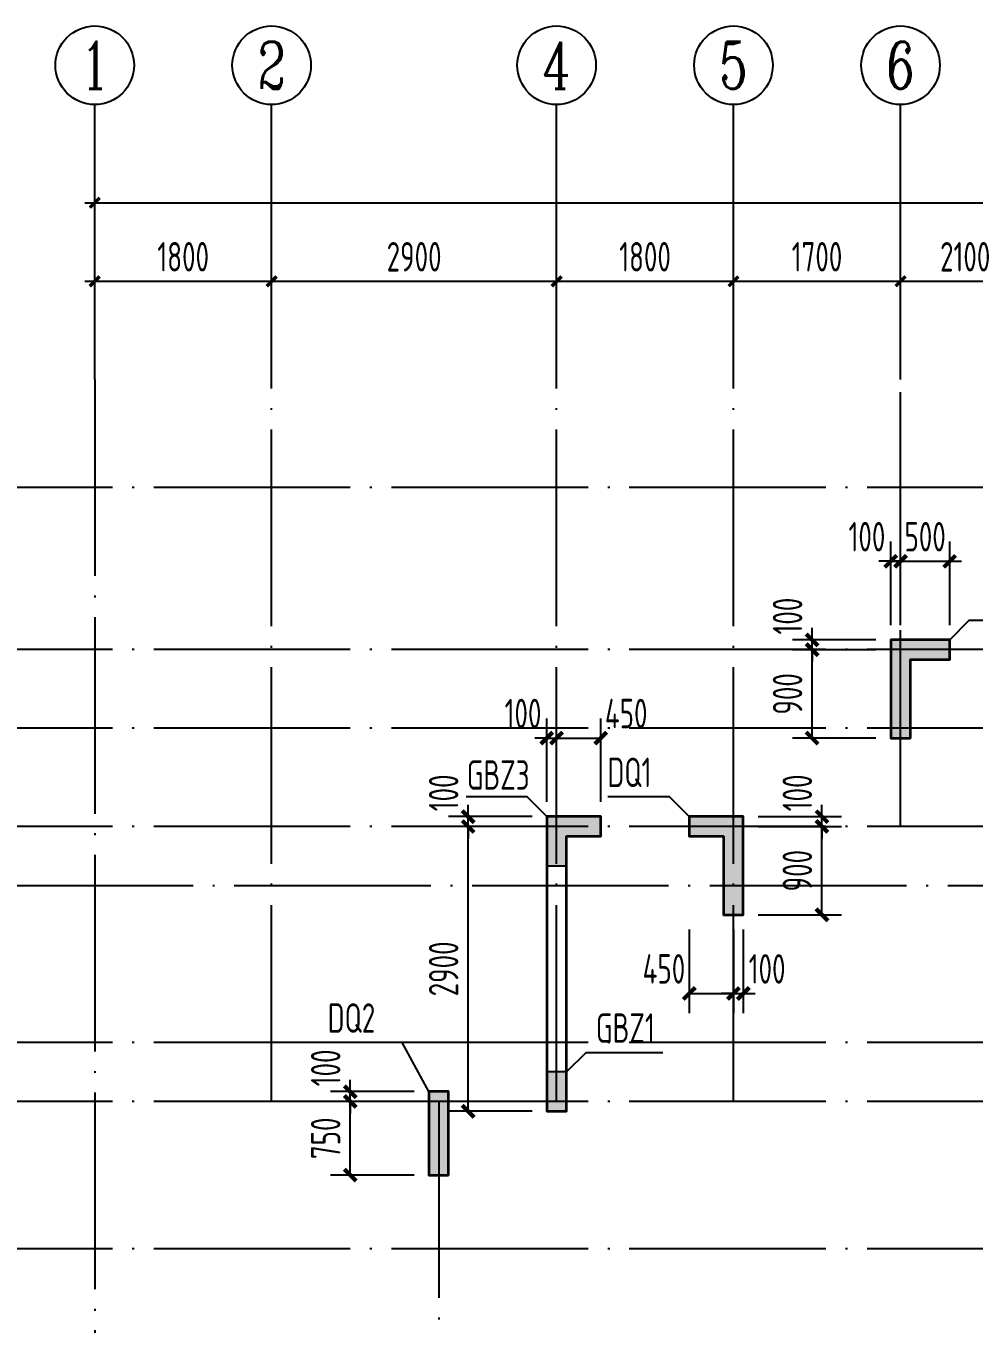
# Model space of a CAD drawing. Extents: x -1712635 to -854203, y -534641 to -21985.
# Drawn here: x -1362590 to -1352942, y -357850 to -344634 of the extents above; entities that cross this region are included whole.
import ezdxf
from ezdxf.enums import TextEntityAlignment as Align

# ---------------------------------------------------------------- set-up
doc = ezdxf.new("R2010")
doc.units = 0
doc.header["$LTSCALE"] = 1000
doc.linetypes.add('DOTE', pattern=[2.42, 2, -0.2, 0.02, -0.2])
doc.layers.get('0').update_dxf_attribs({"linetype": 'CONTINUOUS'})
doc.layers.get('Defpoints').update_dxf_attribs({"linetype": 'CONTINUOUS'})
for name, color, linetype in [('A-AXIS', 1, 'CONTINUOUS'), ('A-DOTE', 10, 'DOTE'), ('AXIS_NUM', 7, 'CONTINUOUS'), ('S-Q墙实线', 6, 'CONTINUOUS'), ('S-Q墙标注', 3, 'CONTINUOUS'), ('S-X详图填充', 252, 'CONTINUOUS'), ('S-X详图实线', 4, 'CONTINUOUS'), ('S-Y一般标注', 3, 'CONTINUOUS'), ('S-Z柱编号', 6, 'CONTINUOUS')]:
    doc.layers.add(name, color=color, linetype=linetype)
doc.styles.add('TSSD_Axis', font='complex.shx', dxfattribs={"width": 0.7, "bigfont": 'hztxt.shx'})
doc.styles.add('TSSD_DIMENSION', font='Tssdeng.shx', dxfattribs={"width": 0.7, "bigfont": 'tssdchn.shx'})
doc.styles.add('TSSD_REIN', font='tssdeng.shx', dxfattribs={"width": 0.7, "height": 300, "bigfont": 'tssdchn.shx'})
doc.styles.add('结构文字', font='zstxt.shx', dxfattribs={"width": 0.7, "bigfont": 'zshz.shx'})
doc.dimstyles.new('STRUCK', dxfattribs={"dimtxt": 400, "dimasz": 121, "dimexe": 200, "dimexo": 150, "dimgap": 115, "dimtad": 1, "dimdec": 0, "dimdsep": 46, "dimtxsty": '结构文字', "dimblk": 'ARCHTICK', "dimcen": 400, "dimclrd": 3, "dimclre": 3, "dimclrt": 7, "dimadec": 0, "dimazin": 0, "dimtfac": 1, "dimtdec": 0, "dimtix": 1, "dimtmove": 2, "dimatfit": 3, "dimldrblk": '_DIMX', "dimfxl": 0, "dimtolj": 1, "dimtzin": 0, "dimarcsym": 0})
doc.dimstyles.new('TSSD_100_100', dxfattribs={"dimtxt": 300, "dimasz": 100, "dimexe": 100, "dimexo": 250, "dimgap": 100, "dimtad": 1, "dimdec": 0, "dimzin": 0, "dimdsep": 46, "dimtxsty": 'TSSD_DIMENSION', "dimblk": 'ARCHTICK', "dimcen": 0, "dimdle": 100, "dimclrt": 7, "dimadec": 0, "dimazin": 0, "dimtfac": 1, "dimtdec": 0, "dimtix": 1, "dimtmove": 2, "dimatfit": 3, "dimldrblk": 'ARCHTICK', "dimfxl": 0, "dimtolj": 1, "dimtzin": 0, "dimarcsym": 0})

# ---------------------------------------------------------------- blocks, each defined once
blk = doc.blocks.new('ts_axno')
at = {"color": 0, "linetype": 'ByBlock', "lineweight": -2}
blk.add_circle((0, 0), 0.5, dxfattribs=at)
at = {"color": 0, "linetype": 'ByBlock', "lineweight": -2, "style": 'TSSD_Axis', "width": 0.7}
blk.add_attdef('A', text='', height=0.6, dxfattribs=at).set_placement((0, 0), align=Align.MIDDLE_CENTER)
blk = doc.blocks.new('_ArchTick')
at = {"color": 0, "const_width": 0.35}
blk.add_lwpolyline([(-0.5, -0.5), (0.5, 0.5)], dxfattribs=at)
blk = doc.blocks.new('*D117')
at = {"layer": 'Defpoints', "color": 0}
for p in [(6400, 19250), (4600, 18250), (6400, 18250)]:
    blk.add_point(p, dxfattribs=at)
at = {"layer": 'S-Y一般标注', "color": 0, "lineweight": -2}
for p, q in [((4600, 18500), (4600, 19350)), ((6400, 18500), (6400, 19350)), ((4500, 19250), (6500, 19250))]:
    blk.add_line(p, q, dxfattribs=at)
at = {"layer": 'S-Y一般标注', "color": 0, "lineweight": -2, "xscale": 100, "yscale": 100, "zscale": 100, "rotation": 180}
blk.add_blockref('_ArchTick', (4600, 19250), dxfattribs=at)
at = {"layer": 'S-Y一般标注', "color": 0, "lineweight": -2, "xscale": 100, "yscale": 100, "zscale": 100}
blk.add_blockref('_ArchTick', (6400, 19250), dxfattribs=at)
at = {"layer": 'S-Y一般标注', "color": 7, "insert": (5500, 19500), "char_height": 300, "attachment_point": 5, "style": 'TSSD_DIMENSION'}
blk.add_mtext('\\A1;1800', dxfattribs=at)
blk = doc.blocks.new('*D118')
at = {"layer": 'Defpoints', "color": 0}
for p in [(9300, 19250), (6400, 18250), (9300, 18250)]:
    blk.add_point(p, dxfattribs=at)
at = {"layer": 'S-Y一般标注', "color": 0, "lineweight": -2}
for p, q in [((6400, 18500), (6400, 19350)), ((9300, 18500), (9300, 19350)), ((6300, 19250), (9400, 19250))]:
    blk.add_line(p, q, dxfattribs=at)
at = {"layer": 'S-Y一般标注', "color": 0, "lineweight": -2, "xscale": 100, "yscale": 100, "zscale": 100, "rotation": 180}
blk.add_blockref('_ArchTick', (6400, 19250), dxfattribs=at)
at = {"layer": 'S-Y一般标注', "color": 0, "lineweight": -2, "xscale": 100, "yscale": 100, "zscale": 100}
blk.add_blockref('_ArchTick', (9300, 19250), dxfattribs=at)
at = {"layer": 'S-Y一般标注', "color": 7, "insert": (7850, 19500), "char_height": 300, "attachment_point": 5, "style": 'TSSD_DIMENSION'}
blk.add_mtext('\\A1;2900', dxfattribs=at)
blk = doc.blocks.new('*D119')
at = {"layer": 'Defpoints', "color": 0}
for p in [(11100, 19250), (9300, 18250), (11100, 18250)]:
    blk.add_point(p, dxfattribs=at)
at = {"layer": 'S-Y一般标注', "color": 0, "lineweight": -2}
for p, q in [((9300, 18500), (9300, 19350)), ((11100, 18500), (11100, 19350)), ((9200, 19250), (11200, 19250))]:
    blk.add_line(p, q, dxfattribs=at)
at = {"layer": 'S-Y一般标注', "color": 0, "lineweight": -2, "xscale": 100, "yscale": 100, "zscale": 100, "rotation": 180}
blk.add_blockref('_ArchTick', (9300, 19250), dxfattribs=at)
at = {"layer": 'S-Y一般标注', "color": 0, "lineweight": -2, "xscale": 100, "yscale": 100, "zscale": 100}
blk.add_blockref('_ArchTick', (11100, 19250), dxfattribs=at)
at = {"layer": 'S-Y一般标注', "color": 7, "insert": (10200, 19500), "char_height": 300, "attachment_point": 5, "style": 'TSSD_DIMENSION'}
blk.add_mtext('\\A1;1800', dxfattribs=at)
blk = doc.blocks.new('*D120')
at = {"layer": 'Defpoints', "color": 0}
for p in [(12800, 19250), (11100, 18250), (12800, 18250)]:
    blk.add_point(p, dxfattribs=at)
at = {"layer": 'S-Y一般标注', "color": 0, "lineweight": -2}
for p, q in [((11100, 18500), (11100, 19350)), ((12800, 18500), (12800, 19350)), ((11000, 19250), (12900, 19250))]:
    blk.add_line(p, q, dxfattribs=at)
at = {"layer": 'S-Y一般标注', "color": 0, "lineweight": -2, "xscale": 100, "yscale": 100, "zscale": 100, "rotation": 180}
blk.add_blockref('_ArchTick', (11100, 19250), dxfattribs=at)
at = {"layer": 'S-Y一般标注', "color": 0, "lineweight": -2, "xscale": 100, "yscale": 100, "zscale": 100}
blk.add_blockref('_ArchTick', (12800, 19250), dxfattribs=at)
at = {"layer": 'S-Y一般标注', "color": 7, "insert": (11950, 19500), "char_height": 300, "attachment_point": 5, "style": 'TSSD_DIMENSION'}
blk.add_mtext('\\A1;1700', dxfattribs=at)
blk = doc.blocks.new('*D121')
at = {"layer": 'Defpoints', "color": 0}
for p in [(14900, 19250), (12800, 18250), (14900, 18250)]:
    blk.add_point(p, dxfattribs=at)
at = {"layer": 'S-Y一般标注', "color": 0, "lineweight": -2}
for p, q in [((12800, 18500), (12800, 19350)), ((14900, 18500), (14900, 19350)), ((12700, 19250), (15000, 19250))]:
    blk.add_line(p, q, dxfattribs=at)
at = {"layer": 'S-Y一般标注', "color": 0, "lineweight": -2, "xscale": 100, "yscale": 100, "zscale": 100, "rotation": 180}
blk.add_blockref('_ArchTick', (12800, 19250), dxfattribs=at)
at = {"layer": 'S-Y一般标注', "color": 0, "lineweight": -2, "xscale": 100, "yscale": 100, "zscale": 100}
blk.add_blockref('_ArchTick', (14900, 19250), dxfattribs=at)
at = {"layer": 'S-Y一般标注', "color": 7, "insert": (13458, 19500), "char_height": 300, "attachment_point": 5, "style": 'TSSD_DIMENSION'}
blk.add_mtext('\\A1;2100', dxfattribs=at)
blk = doc.blocks.new('*D139')
at = {"layer": 'Defpoints', "color": 0}
for p in [(54600, 20050), (4600, 18250), (54600, 18250)]:
    blk.add_point(p, dxfattribs=at)
at = {"layer": 'S-Y一般标注', "color": 0, "lineweight": -2}
for p, q in [((4600, 18500), (4600, 20150)), ((54600, 18500), (54600, 20150)), ((4500, 20050), (54700, 20050))]:
    blk.add_line(p, q, dxfattribs=at)
at = {"layer": 'S-Y一般标注', "color": 0, "lineweight": -2, "xscale": 100, "yscale": 100, "zscale": 100, "rotation": 180}
blk.add_blockref('_ArchTick', (4600, 20050), dxfattribs=at)
at = {"layer": 'S-Y一般标注', "color": 0, "lineweight": -2, "xscale": 100, "yscale": 100, "zscale": 100}
blk.add_blockref('_ArchTick', (54600, 20050), dxfattribs=at)
at = {"layer": 'S-Y一般标注', "color": 7, "insert": (29600, 20300), "char_height": 300, "attachment_point": 5, "style": 'TSSD_DIMENSION'}
blk.add_mtext('\\A1;50000', dxfattribs=at)
blk = doc.blocks.new('*D2261')
at = {"layer": 'Defpoints', "color": 0}
for p in [(-1358090, -352784), (-1357290, -352784), (-1357290, -355684)]:
    blk.add_point(p, dxfattribs=at)
at = {"layer": 'S-Q墙标注', "color": 3, "lineweight": -2}
for p, q in [((-1357440, -352784), (-1358290, -352784)), ((-1358090, -355684), (-1358090, -352784)), ((-1357440, -355684), (-1358290, -355684))]:
    blk.add_line(p, q, dxfattribs=at)
at = {"layer": 'S-Q墙标注', "color": 3, "lineweight": -2, "xscale": 121, "yscale": 121, "zscale": 121}
for p, rotation in [((-1358090, -352784), 90), ((-1358090, -355684), 270)]:
    blk.add_blockref('_ArchTick', p, dxfattribs=dict(at, rotation=rotation))
at = {"layer": 'S-Q墙标注', "color": 7, "insert": (-1358340, -354234), "char_height": 300, "attachment_point": 5, "rotation": 90, "style": 'TSSD_REIN'}
blk.add_mtext('\\A1;2900', dxfattribs=at)
blk = doc.blocks.new('_DIMX')
blk.add_line((-150, 0), (150, 0))
at = {"const_width": 50}
blk.add_lwpolyline([(-70, -70), (70, 70)], dxfattribs=at)
blk = doc.blocks.new('*D2262')
at = {"layer": 'Defpoints', "color": 0}
for p in [(-1358090, -352684), (-1357290, -352684), (-1357290, -352784)]:
    blk.add_point(p, dxfattribs=at)
at = {"layer": 'S-Q墙标注', "color": 3, "lineweight": -2}
for p, q in [((-1358090, -352684), (-1358090, -352563)), ((-1357440, -352684), (-1358290, -352684)), ((-1358090, -352784), (-1358090, -352684)), ((-1357440, -352784), (-1358290, -352784)), ((-1358090, -352784), (-1358090, -352905))]:
    blk.add_line(p, q, dxfattribs=at)
at = {"layer": 'S-Q墙标注', "color": 3, "lineweight": -2, "xscale": 121, "yscale": 121, "zscale": 121}
for p, rotation in [((-1358090, -352684), 270), ((-1358090, -352784), 90)]:
    blk.add_blockref('_ArchTick', p, dxfattribs=dict(at, rotation=rotation))
at = {"layer": 'S-Q墙标注', "color": 7, "insert": (-1358340, -352442), "char_height": 300, "attachment_point": 5, "rotation": 90, "style": 'TSSD_REIN'}
blk.add_mtext('\\A1;100', dxfattribs=at)
blk = doc.blocks.new('*D2263')
at = {"layer": 'Defpoints', "color": 0}
for p in [(-1357190, -351884), (-1357290, -352684), (-1357190, -352684)]:
    blk.add_point(p, dxfattribs=at)
at = {"layer": 'S-Q墙标注', "color": 3, "lineweight": -2}
for p, q in [((-1357290, -352534), (-1357290, -351684)), ((-1357190, -352534), (-1357190, -351684)), ((-1357290, -351884), (-1357411, -351884)), ((-1357290, -351884), (-1357190, -351884)), ((-1357190, -351884), (-1357069, -351884))]:
    blk.add_line(p, q, dxfattribs=at)
at = {"layer": 'S-Q墙标注', "color": 3, "lineweight": -2, "xscale": 121, "yscale": 121, "zscale": 121}
blk.add_blockref('_ArchTick', (-1357290, -351884), dxfattribs=at)
at = {"layer": 'S-Q墙标注', "color": 3, "lineweight": -2, "xscale": 121, "yscale": 121, "zscale": 121, "rotation": 180}
blk.add_blockref('_ArchTick', (-1357190, -351884), dxfattribs=at)
at = {"layer": 'S-Q墙标注', "color": 7, "insert": (-1357532, -351634), "char_height": 300, "attachment_point": 5, "style": 'TSSD_REIN'}
blk.add_mtext('\\A1;100', dxfattribs=at)
blk = doc.blocks.new('*D2264')
at = {"layer": 'Defpoints', "color": 0}
for p in [(-1356740, -351884), (-1357190, -352684), (-1356740, -352684)]:
    blk.add_point(p, dxfattribs=at)
at = {"layer": 'S-Q墙标注', "color": 3, "lineweight": -2}
for p, q in [((-1357190, -352534), (-1357190, -351684)), ((-1356740, -352534), (-1356740, -351684)), ((-1357190, -351884), (-1356740, -351884))]:
    blk.add_line(p, q, dxfattribs=at)
at = {"layer": 'S-Q墙标注', "color": 3, "lineweight": -2, "xscale": 121, "yscale": 121, "zscale": 121, "rotation": 180}
blk.add_blockref('_ArchTick', (-1357190, -351884), dxfattribs=at)
at = {"layer": 'S-Q墙标注', "color": 3, "lineweight": -2, "xscale": 121, "yscale": 121, "zscale": 121}
blk.add_blockref('_ArchTick', (-1356740, -351884), dxfattribs=at)
at = {"layer": 'S-Q墙标注', "color": 7, "insert": (-1356482, -351634), "char_height": 300, "attachment_point": 5, "style": 'TSSD_REIN'}
blk.add_mtext('\\A1;450', dxfattribs=at)
blk = doc.blocks.new('*D2265')
at = {"layer": 'Defpoints', "color": 0}
for p in [(-1355290, -352784), (-1354490, -352784), (-1355290, -353684)]:
    blk.add_point(p, dxfattribs=at)
at = {"layer": 'S-Q墙标注', "color": 3, "lineweight": -2}
for p, q in [((-1355140, -352784), (-1354290, -352784)), ((-1354490, -353684), (-1354490, -352784)), ((-1355140, -353684), (-1354290, -353684))]:
    blk.add_line(p, q, dxfattribs=at)
at = {"layer": 'S-Q墙标注', "color": 3, "lineweight": -2, "xscale": 121, "yscale": 121, "zscale": 121}
for p, rotation in [((-1354490, -352784), 90), ((-1354490, -353684), 270)]:
    blk.add_blockref('_ArchTick', p, dxfattribs=dict(at, rotation=rotation))
at = {"layer": 'S-Q墙标注', "color": 7, "insert": (-1354740, -353234), "char_height": 300, "attachment_point": 5, "rotation": 90, "style": 'TSSD_REIN'}
blk.add_mtext('\\A1;900', dxfattribs=at)
blk = doc.blocks.new('*D2266')
at = {"layer": 'Defpoints', "color": 0}
for p in [(-1355290, -352684), (-1354490, -352684), (-1355290, -352784)]:
    blk.add_point(p, dxfattribs=at)
at = {"layer": 'S-Q墙标注', "color": 3, "lineweight": -2}
for p, q in [((-1354490, -352684), (-1354490, -352563)), ((-1355140, -352684), (-1354290, -352684)), ((-1354490, -352784), (-1354490, -352684)), ((-1355140, -352784), (-1354290, -352784)), ((-1354490, -352784), (-1354490, -352905))]:
    blk.add_line(p, q, dxfattribs=at)
at = {"layer": 'S-Q墙标注', "color": 3, "lineweight": -2, "xscale": 121, "yscale": 121, "zscale": 121}
for p, rotation in [((-1354490, -352684), 270), ((-1354490, -352784), 90)]:
    blk.add_blockref('_ArchTick', p, dxfattribs=dict(at, rotation=rotation))
at = {"layer": 'S-Q墙标注', "color": 7, "insert": (-1354740, -352442), "char_height": 300, "attachment_point": 5, "rotation": 90, "style": 'TSSD_REIN'}
blk.add_mtext('\\A1;100', dxfattribs=at)
blk = doc.blocks.new('*D2267')
at = {"layer": 'Defpoints', "color": 0}
for p in [(-1355840, -353684), (-1355390, -353684), (-1355390, -354484)]:
    blk.add_point(p, dxfattribs=at)
at = {"layer": 'S-Q墙标注', "color": 3, "lineweight": -2}
for p, q in [((-1355840, -353834), (-1355840, -354684)), ((-1355390, -353834), (-1355390, -354684)), ((-1355840, -354484), (-1355390, -354484))]:
    blk.add_line(p, q, dxfattribs=at)
at = {"layer": 'S-Q墙标注', "color": 3, "lineweight": -2, "xscale": 121, "yscale": 121, "zscale": 121, "rotation": 180}
blk.add_blockref('_ArchTick', (-1355840, -354484), dxfattribs=at)
at = {"layer": 'S-Q墙标注', "color": 3, "lineweight": -2, "xscale": 121, "yscale": 121, "zscale": 121}
blk.add_blockref('_ArchTick', (-1355390, -354484), dxfattribs=at)
at = {"layer": 'S-Q墙标注', "color": 7, "insert": (-1356098, -354234), "char_height": 300, "attachment_point": 5, "style": 'TSSD_REIN'}
blk.add_mtext('\\A1;450', dxfattribs=at)
blk = doc.blocks.new('*D2268')
at = {"layer": 'Defpoints', "color": 0}
for p in [(-1355390, -353684), (-1355290, -353684), (-1355290, -354484)]:
    blk.add_point(p, dxfattribs=at)
at = {"layer": 'S-Q墙标注', "color": 3, "lineweight": -2}
for p, q in [((-1355390, -353834), (-1355390, -354684)), ((-1355290, -353834), (-1355290, -354684)), ((-1355390, -354484), (-1355511, -354484)), ((-1355390, -354484), (-1355290, -354484)), ((-1355290, -354484), (-1355169, -354484))]:
    blk.add_line(p, q, dxfattribs=at)
at = {"layer": 'S-Q墙标注', "color": 3, "lineweight": -2, "xscale": 121, "yscale": 121, "zscale": 121}
blk.add_blockref('_ArchTick', (-1355390, -354484), dxfattribs=at)
at = {"layer": 'S-Q墙标注', "color": 3, "lineweight": -2, "xscale": 121, "yscale": 121, "zscale": 121, "rotation": 180}
blk.add_blockref('_ArchTick', (-1355290, -354484), dxfattribs=at)
at = {"layer": 'S-Q墙标注', "color": 7, "insert": (-1355048, -354234), "char_height": 300, "attachment_point": 5, "style": 'TSSD_REIN'}
blk.add_mtext('\\A1;100', dxfattribs=at)
blk = doc.blocks.new('*D2269')
at = {"layer": 'Defpoints', "color": 0}
for p in [(-1354590, -350984), (-1353790, -350984), (-1353790, -351884)]:
    blk.add_point(p, dxfattribs=at)
at = {"layer": 'S-Q墙标注', "color": 3, "lineweight": -2}
for p, q in [((-1353940, -350984), (-1354790, -350984)), ((-1354590, -351884), (-1354590, -350984)), ((-1353940, -351884), (-1354790, -351884))]:
    blk.add_line(p, q, dxfattribs=at)
at = {"layer": 'S-Q墙标注', "color": 3, "lineweight": -2, "xscale": 121, "yscale": 121, "zscale": 121}
for p, rotation in [((-1354590, -350984), 90), ((-1354590, -351884), 270)]:
    blk.add_blockref('_ArchTick', p, dxfattribs=dict(at, rotation=rotation))
at = {"layer": 'S-Q墙标注', "color": 7, "insert": (-1354840, -351434), "char_height": 300, "attachment_point": 5, "rotation": 90, "style": 'TSSD_REIN'}
blk.add_mtext('\\A1;900', dxfattribs=at)
blk = doc.blocks.new('*D2270')
at = {"layer": 'Defpoints', "color": 0}
for p in [(-1354590, -350884), (-1353790, -350884), (-1353790, -350984)]:
    blk.add_point(p, dxfattribs=at)
at = {"layer": 'S-Q墙标注', "color": 3, "lineweight": -2}
for p, q in [((-1353940, -350884), (-1354790, -350884)), ((-1354590, -350884), (-1354590, -350763)), ((-1354590, -350984), (-1354590, -350884)), ((-1353940, -350984), (-1354790, -350984)), ((-1354590, -350984), (-1354590, -351105))]:
    blk.add_line(p, q, dxfattribs=at)
at = {"layer": 'S-Q墙标注', "color": 3, "lineweight": -2, "xscale": 121, "yscale": 121, "zscale": 121}
for p, rotation in [((-1354590, -350884), 270), ((-1354590, -350984), 90)]:
    blk.add_blockref('_ArchTick', p, dxfattribs=dict(at, rotation=rotation))
at = {"layer": 'S-Q墙标注', "color": 7, "insert": (-1354840, -350642), "char_height": 300, "attachment_point": 5, "rotation": 90, "style": 'TSSD_REIN'}
blk.add_mtext('\\A1;100', dxfattribs=at)
blk = doc.blocks.new('*D2271')
at = {"layer": 'Defpoints', "color": 0}
for p in [(-1353690, -350084), (-1353790, -350884), (-1353690, -350884)]:
    blk.add_point(p, dxfattribs=at)
at = {"layer": 'S-Q墙标注', "color": 3, "lineweight": -2}
for p, q in [((-1353790, -350734), (-1353790, -349884)), ((-1353690, -350734), (-1353690, -349884)), ((-1353790, -350084), (-1353911, -350084)), ((-1353790, -350084), (-1353690, -350084)), ((-1353690, -350084), (-1353569, -350084))]:
    blk.add_line(p, q, dxfattribs=at)
at = {"layer": 'S-Q墙标注', "color": 3, "lineweight": -2, "xscale": 121, "yscale": 121, "zscale": 121}
blk.add_blockref('_ArchTick', (-1353790, -350084), dxfattribs=at)
at = {"layer": 'S-Q墙标注', "color": 3, "lineweight": -2, "xscale": 121, "yscale": 121, "zscale": 121, "rotation": 180}
blk.add_blockref('_ArchTick', (-1353690, -350084), dxfattribs=at)
at = {"layer": 'S-Q墙标注', "color": 7, "insert": (-1354032, -349834), "char_height": 300, "attachment_point": 5, "style": 'TSSD_REIN'}
blk.add_mtext('\\A1;100', dxfattribs=at)
blk = doc.blocks.new('*D2272')
at = {"layer": 'Defpoints', "color": 0}
for p in [(-1353190, -350084), (-1353690, -350884), (-1353190, -350884)]:
    blk.add_point(p, dxfattribs=at)
at = {"layer": 'S-Q墙标注', "color": 3, "lineweight": -2}
for p, q in [((-1353690, -350734), (-1353690, -349884)), ((-1353190, -350734), (-1353190, -349884)), ((-1353690, -350084), (-1353811, -350084)), ((-1353690, -350084), (-1353190, -350084)), ((-1353190, -350084), (-1353069, -350084))]:
    blk.add_line(p, q, dxfattribs=at)
at = {"layer": 'S-Q墙标注', "color": 3, "lineweight": -2, "xscale": 121, "yscale": 121, "zscale": 121}
blk.add_blockref('_ArchTick', (-1353690, -350084), dxfattribs=at)
at = {"layer": 'S-Q墙标注', "color": 3, "lineweight": -2, "xscale": 121, "yscale": 121, "zscale": 121, "rotation": 180}
blk.add_blockref('_ArchTick', (-1353190, -350084), dxfattribs=at)
at = {"layer": 'S-Q墙标注', "color": 7, "insert": (-1353440, -349834), "char_height": 300, "attachment_point": 5, "style": 'TSSD_REIN'}
blk.add_mtext('\\A1;500', dxfattribs=at)
blk = doc.blocks.new('*D2359')
at = {"layer": 'Defpoints', "color": 0}
for p in [(-1359290, -355484), (-1358490, -355484), (-1358490, -355584)]:
    blk.add_point(p, dxfattribs=at)
at = {"layer": 'S-Q墙标注', "color": 3, "lineweight": -2}
for p, q in [((-1359290, -355484), (-1359290, -355363)), ((-1358640, -355484), (-1359490, -355484)), ((-1359290, -355584), (-1359290, -355484)), ((-1358640, -355584), (-1359490, -355584)), ((-1359290, -355584), (-1359290, -355705))]:
    blk.add_line(p, q, dxfattribs=at)
at = {"layer": 'S-Q墙标注', "color": 3, "lineweight": -2, "xscale": 121, "yscale": 121, "zscale": 121}
for p, rotation in [((-1359290, -355484), 270), ((-1359290, -355584), 90)]:
    blk.add_blockref('_ArchTick', p, dxfattribs=dict(at, rotation=rotation))
at = {"layer": 'S-Q墙标注', "color": 7, "insert": (-1359540, -355242), "char_height": 300, "attachment_point": 5, "rotation": 90, "style": 'TSSD_REIN'}
blk.add_mtext('\\A1;100', dxfattribs=at)
blk = doc.blocks.new('*D2360')
at = {"layer": 'Defpoints', "color": 0}
for p in [(-1359290, -355584), (-1358490, -355584), (-1358490, -356334)]:
    blk.add_point(p, dxfattribs=at)
at = {"layer": 'S-Q墙标注', "color": 3, "lineweight": -2}
for p, q in [((-1358640, -355584), (-1359490, -355584)), ((-1359290, -356334), (-1359290, -355584)), ((-1358640, -356334), (-1359490, -356334))]:
    blk.add_line(p, q, dxfattribs=at)
at = {"layer": 'S-Q墙标注', "color": 3, "lineweight": -2, "xscale": 121, "yscale": 121, "zscale": 121}
for p, rotation in [((-1359290, -355584), 90), ((-1359290, -356334), 270)]:
    blk.add_blockref('_ArchTick', p, dxfattribs=dict(at, rotation=rotation))
at = {"layer": 'S-Q墙标注', "color": 7, "insert": (-1359540, -355959), "char_height": 300, "attachment_point": 5, "rotation": 90, "style": 'TSSD_REIN'}
blk.add_mtext('\\A1;750', dxfattribs=at)
blk = doc.blocks.new('20210726.16395156')
at = {"layer": 'A-AXIS'}
for p, q in [((4600, 18249.9), (4600, 21049.9)), ((6400, 18249.9), (6400, 21049.9)), ((9300, 18249.9), (9300, 21049.9)), ((11100, 18249.9), (11100, 21049.9)), ((12800, 18249.9), (12800, 21049.9))]:
    blk.add_line(p, q, dxfattribs=at)
at = {"layer": 'A-DOTE'}
for p, q in [((4600, 18249.9), (4600, 3600)), ((6400, 10900), (6400, 18249.9)), ((9300, 10900), (9300, 18249.9)), ((11100, 10900), (11100, 18249.9)), ((12800, 13700), (12800, 18249.9)), ((55600, 17150), (3600, 17150)), ((55600, 15500), (3600, 15500)), ((55600, 14700), (3600, 14700)), ((55600, 13700), (3600, 13700)), ((3600, 13100.3), (55600, 13100.3)), ((55600, 11500), (3600, 11500)), ((55600, 10900), (3600, 10900)), ((8100, 10900), (8100, 3600)), ((55600, 9400), (3600, 9400))]:
    blk.add_line(p, q, dxfattribs=at)
at = {"layer": 'A-AXIS'}
ref = blk.add_blockref('ts_axno', (4600, 21449.9), dxfattribs=dict(at, xscale=800, yscale=800, zscale=800))
ref.add_attrib('1', '1', dxfattribs={"layer": 'AXIS_NUM', "height": 480, "style": 'TSSD_Axis', "width": 0.7}).set_placement((4600, 21449.9), align=Align.MIDDLE_CENTER)
ref = blk.add_blockref('ts_axno', (6400, 21449.9), dxfattribs=dict(at, xscale=800, yscale=800, zscale=800))
ref.add_attrib('2', '2', dxfattribs={"layer": 'AXIS_NUM', "height": 480, "style": 'TSSD_Axis', "width": 0.7}).set_placement((6400, 21449.9), align=Align.MIDDLE_CENTER)
ref = blk.add_blockref('ts_axno', (9300, 21449.9), dxfattribs=dict(at, xscale=800, yscale=800, zscale=800))
ref.add_attrib('3', '4', dxfattribs={"layer": 'AXIS_NUM', "height": 480, "style": 'TSSD_Axis', "width": 0.7}).set_placement((9300, 21449.9), align=Align.MIDDLE_CENTER)
ref = blk.add_blockref('ts_axno', (11100, 21449.9), dxfattribs=dict(at, xscale=800, yscale=800, zscale=800))
ref.add_attrib('4', '5', dxfattribs={"layer": 'AXIS_NUM', "height": 480, "style": 'TSSD_Axis', "width": 0.7}).set_placement((11100, 21449.9), align=Align.MIDDLE_CENTER)
ref = blk.add_blockref('ts_axno', (12800, 21449.9), dxfattribs=dict(at, xscale=800, yscale=800, zscale=800))
ref.add_attrib('5', '6', dxfattribs={"layer": 'AXIS_NUM', "height": 480, "style": 'TSSD_Axis', "width": 0.7}).set_placement((12800, 21449.9), align=Align.MIDDLE_CENTER)
at = {"layer": 'S-Y一般标注'}
for base, p1, p2, picture, middle in [((54600, 20049.9), (4600, 18249.9), (54600, 18249.9), '*D139', (29600, 20299.9)), ((6400, 19249.9), (4600, 18249.9), (6400, 18249.9), '*D117', (5500, 19499.9)), ((9300, 19249.9), (6400, 18249.9), (9300, 18249.9), '*D118', (7850, 19499.9)), ((11100, 19249.9), (9300, 18249.9), (11100, 18249.9), '*D119', (10200, 19499.9)), ((12800, 19249.9), (11100, 18249.9), (12800, 18249.9), '*D120', (11950, 19499.9))]:
    dim = blk.add_linear_dim(base=base, p1=p1, p2=p2, dimstyle='TSSD_100_100', dxfattribs=at)
    dim.commit()
    dim.dimension.update_dxf_attribs({"geometry": picture, "text_midpoint": middle})
dim = blk.add_linear_dim(base=(14900, 19249.9), p1=(12800, 18249.9), p2=(14900, 18249.9), dimstyle='TSSD_100_100', dxfattribs=at)
dim.commit()
dim.dimension.update_dxf_attribs({"geometry": '*D121', "text_midpoint": (13458.1, 19499.9), "dimtype": 128})

msp = doc.modelspace()

# ---------------------------------------------------------------- hatches: boundary and pattern name
at = {"layer": 'S-X详图填充'}
h = msp.add_hatch(color=256, dxfattribs=at)
h.dxf.hatch_style = 1
h.paths.add_polyline_path([(-1353590.09, -351083.69), (-1353190.17, -351083.69), (-1353190.17, -350883.69), (-1353790.09, -350883.69), (-1353790.09, -351883.69), (-1353590.09, -351883.69)])
h = msp.add_hatch(color=256, dxfattribs=at)
h.dxf.hatch_style = 1
h.paths.add_polyline_path([(-1357290.08, -353183.69), (-1357090.08, -353183.69), (-1357090.08, -352883.69), (-1356740.08, -352883.69), (-1356740.08, -352683.69), (-1357290.08, -352683.69)])
h = msp.add_hatch(color=256, dxfattribs=at)
h.dxf.hatch_style = 1
h.paths.add_polyline_path([(-1355290.08, -352683.69), (-1355840, -352683.69), (-1355840, -352883.69), (-1355490.08, -352883.69), (-1355490.08, -353683.69), (-1355290.08, -353683.69)])
h = msp.add_hatch(color=256, dxfattribs=at)
h.dxf.hatch_style = 1
h.paths.add_polyline_path([(-1357090.08, -355283.69), (-1357290.08, -355283.69), (-1357290.08, -355683.69), (-1357090.08, -355683.69)])
h = msp.add_hatch(color=256, dxfattribs=at)
h.dxf.hatch_style = 1
h.paths.add_polyline_path([(-1358490.08, -356333.69), (-1358290.08, -356333.69), (-1358290.11, -355483.69), (-1358490.11, -355483.69)])

# ---------------------------------------------------------------- linework, layer by layer
at = {"layer": 'S-Q墙实线', "lineweight": 35}
for points in [[(-1353590.09, -351883.69), (-1353590.09, -351083.69), (-1353190.17, -351083.69), (-1353190.17, -350883.69), (-1353790.09, -350883.69), (-1353790.09, -351883.69)], [(-1357090.08, -352883.69), (-1356740.08, -352883.69), (-1356740.08, -352683.69), (-1357290.08, -352683.69), (-1357290.08, -355683.69), (-1357090.08, -355683.69)], [(-1355490.08, -352883.69), (-1355490.08, -353683.69), (-1355290.08, -353683.69), (-1355290.08, -352683.69), (-1355840.08, -352683.69), (-1355840.08, -352883.69)], [(-1358290.08, -356333.69), (-1358290.08, -355483.69), (-1358490.08, -355483.69), (-1358490.08, -356333.69)]]:
    msp.add_lwpolyline(points, close=True, dxfattribs=at)
at = {"layer": 'S-X详图实线'}
for points in [[(-1353590.09, -351083.69), (-1353190.17, -351083.69), (-1353190.17, -350883.69), (-1353790.09, -350883.69), (-1353790.09, -351883.69), (-1353590.09, -351883.69), (-1353590.09, -351083.69)], [(-1357290.08, -353183.69), (-1357090.08, -353183.69), (-1357090.08, -352883.69), (-1356740.08, -352883.69), (-1356740.08, -352683.69), (-1357290.08, -352683.69), (-1357290.08, -353183.69)], [(-1355290.08, -352683.69), (-1355840, -352683.69), (-1355840, -352883.69), (-1355490.08, -352883.69), (-1355490.08, -353683.69), (-1355290.08, -353683.69), (-1355290.08, -352683.69)], [(-1357090.08, -355283.69), (-1357290.08, -355283.69), (-1357290.08, -355683.69), (-1357090.08, -355683.69), (-1357090.08, -355283.69)], [(-1358490.08, -356333.69), (-1358290.08, -356333.69), (-1358290.11, -355483.69), (-1358490.11, -355483.69), (-1358490.11, -355883.69)]]:
    msp.add_lwpolyline(points, close=True, dxfattribs=at)
at = {"layer": 'S-Z柱编号', "color": 7}
for points in [[(-1353190.17, -350883.69), (-1352990.17, -350683.69), (-1352384.37, -350683.69)], [(-1357290.08, -352683.69), (-1357490.08, -352483.69), (-1358110.16, -352483.69)], [(-1355840, -352683.69), (-1356040, -352483.69), (-1356668.42, -352483.69)], [(-1358490.15, -355483.69), (-1358762.27, -354983.69), (-1359528.39, -354983.69)], [(-1357090.08, -355283.69), (-1356890.08, -355083.69), (-1356110.16, -355083.69)]]:
    msp.add_lwpolyline(points, dxfattribs=at)

# ---------------------------------------------------------------- block references
at = {"layer": 'A-DOTE'}
msp.add_blockref('20210726.16395156', (-1366490.09, -366483.74), dxfattribs=at)

# ---------------------------------------------------------------- texts
at = {"layer": 'S-Z柱编号', "color": 7, "style": 'TSSD_REIN', "width": 0.7}
for s, p in [('GBZ3', (-1358104.75, -352500)), ('DQ1', (-1356673.26, -352472.89)), ('DQ2', (-1359520, -354974.4)), ('GBZ1', (-1356790.08, -355076.51))]:
    msp.add_text(s, height=300, dxfattribs=at).set_placement(p, align=Align.BOTTOM_LEFT)

# ---------------------------------------------------------------- dimensions: what is measured, and where the dimension line sits
at = {"layer": 'S-Q墙标注'}
for base, p1, p2, picture, middle in [((-1353690.09, -350083.69), (-1353790.09, -350883.69), (-1353690.09, -350883.69), '*D2271', (-1354032.01, -349833.69)), ((-1357190.09, -351883.69), (-1357290.08, -352683.69), (-1357190.09, -352683.69), '*D2263', (-1357532, -351633.69)), ((-1356740.08, -351883.69), (-1357190.09, -352683.69), (-1356740.08, -352683.69), '*D2264', (-1356482, -351633.69)), ((-1355390.09, -354483.69), (-1355840, -353683.69), (-1355390.09, -353683.69), '*D2267', (-1356098.07, -354233.69)), ((-1355290.08, -354483.69), (-1355390.09, -353683.69), (-1355290.08, -353683.69), '*D2268', (-1355048.15, -354233.69))]:
    dim = msp.add_linear_dim(base=base, p1=p1, p2=p2, dimstyle='STRUCK', override={"dimtxt": 300, "dimgap": 100, "dimtxsty": 'TSSD_REIN'}, dxfattribs=at)
    dim.commit()
    dim.dimension.update_dxf_attribs({"geometry": picture, "text_midpoint": middle, "dimtype": 160})
dim = msp.add_linear_dim(base=(-1353190.17, -350083.69), p1=(-1353690.09, -350883.69), p2=(-1353190.17, -350883.69), dimstyle='STRUCK', override={"dimtxt": 300, "dimgap": 100, "dimtxsty": 'TSSD_REIN'}, dxfattribs=at)
dim.commit()
dim.dimension.update_dxf_attribs({"geometry": '*D2272', "text_midpoint": (-1353440.13, -349833.69)})
for base, p1, p2, picture, middle in [((-1354590.09, -350883.69), (-1353790.09, -350983.69), (-1353790.09, -350883.69), '*D2270', (-1354840.09, -350641.77)), ((-1358090.08, -352683.69), (-1357290.08, -352783.69), (-1357290.08, -352683.69), '*D2262', (-1358340.08, -352441.77)), ((-1354490.08, -352683.69), (-1355290.08, -352783.69), (-1355290.08, -352683.69), '*D2266', (-1354740.08, -352441.77)), ((-1359290.08, -355483.69), (-1358490.08, -355583.69), (-1358490.08, -355483.69), '*D2359', (-1359540.08, -355241.76))]:
    dim = msp.add_linear_dim(base=base, p1=p1, p2=p2, angle=90, dimstyle='STRUCK', override={"dimtxt": 300, "dimgap": 100, "dimtxsty": 'TSSD_REIN'}, dxfattribs=at)
    dim.commit()
    dim.dimension.update_dxf_attribs({"geometry": picture, "text_midpoint": middle, "dimtype": 160})
for base, p1, p2, picture, middle in [((-1354590.09, -350983.69), (-1353790.09, -351883.69), (-1353790.09, -350983.69), '*D2269', (-1354840.09, -351433.69)), ((-1358090.08, -352783.69), (-1357290.08, -355683.69), (-1357290.08, -352783.69), '*D2261', (-1358340.08, -354233.69)), ((-1354490.08, -352783.69), (-1355290.08, -353683.69), (-1355290.08, -352783.69), '*D2265', (-1354740.08, -353233.69)), ((-1359290.08, -355583.69), (-1358490.08, -356333.69), (-1358490.08, -355583.69), '*D2360', (-1359540.08, -355958.69))]:
    dim = msp.add_linear_dim(base=base, p1=p1, p2=p2, angle=90, dimstyle='STRUCK', override={"dimtxt": 300, "dimgap": 100, "dimtxsty": 'TSSD_REIN'}, dxfattribs=at)
    dim.commit()
    dim.dimension.update_dxf_attribs({"geometry": picture, "text_midpoint": middle})

doc.saveas('drawing.dxf')
